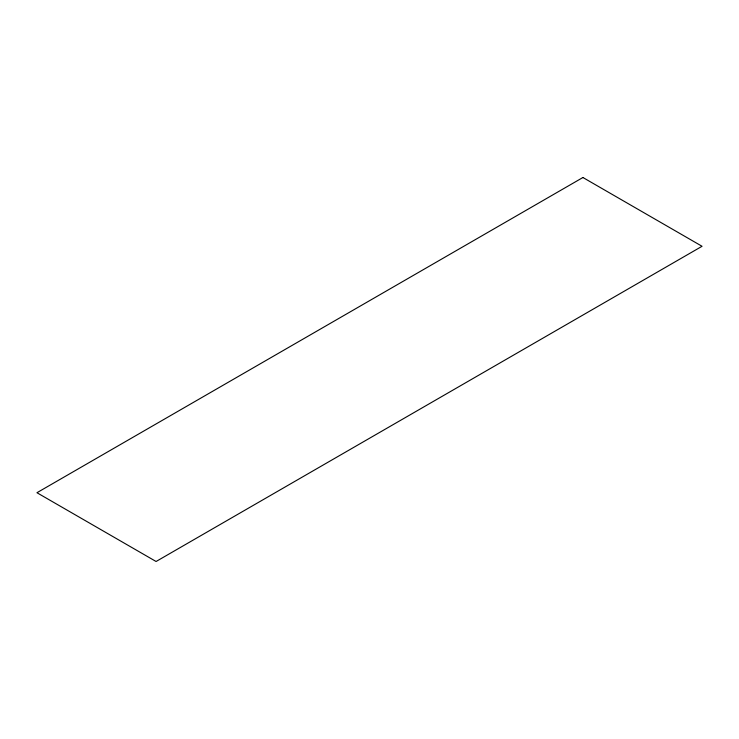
<?xml version="1.0" encoding="UTF-8"?>
<svg xmlns="http://www.w3.org/2000/svg" width="739" height="739" viewBox="0 0 739 739"><rect width="100%" height="100%" fill="white"/><g stroke="black" fill="none" stroke-linecap="round" stroke-linejoin="round"><path stroke-width="1.11" d="M582.923 177.508L36.95 492.719L156.077 561.492L702.05 246.281L582.923 177.508"/></g></svg>
